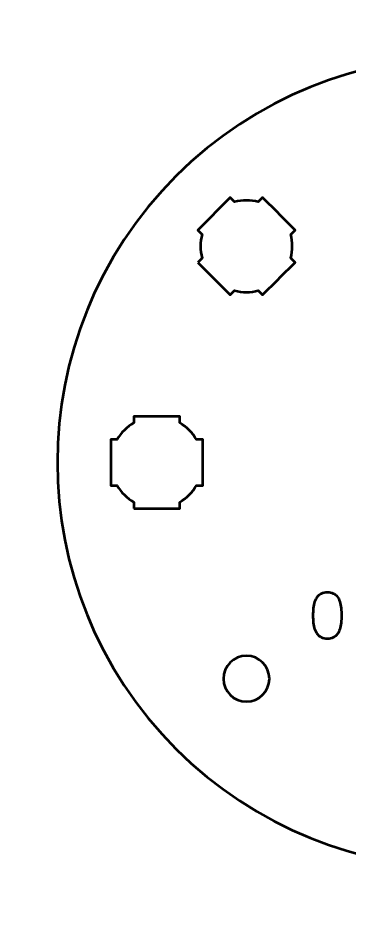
# Model space of a CAD drawing. Header units: centimetres. Extents: x -16.4 to -4.6, y -20.8 to -8.9.
# Drawn here: x -16.41 to -14.24, y -14.76 to -8.94 of the extents above; entities that cross this region are included whole.
import ezdxf

# ---------------------------------------------------------------- set-up
doc = ezdxf.new("R2010")
doc.units = ezdxf.units.CM
doc.header["$MEASUREMENT"] = 0
doc.layers.add('Layer 1', color=7, linetype='Continuous')

msp = doc.modelspace()

# ---------------------------------------------------------------- linework, layer by layer
at = {"layer": 'Layer 1', "lineweight": 53}
for points, knots in [([(-15.37382, -9.97616), (-14.33912, -8.94146), (-12.66088, -8.94146), (-11.62615, -9.97619), (-11.62615, -9.97619), (-10.59145, -11.01089), (-10.59145, -12.68913), (-11.62615, -13.72383), (-11.62615, -13.72383), (-12.66088, -14.75855), (-14.33912, -14.75855), (-15.37382, -13.72385), (-15.37382, -13.72385), (-16.40855, -12.68913), (-16.40855, -11.01089), (-15.37382, -9.97616)], [0, 0, 0, 0, 0.25, 0.25, 0.25, 0.25, 0.5, 0.5, 0.5, 0.5, 0.75, 0.75, 0.75, 0.75, 1, 1, 1, 1]), ([(-15.23245, -10.54182), (-15.23245, -10.54182), (-15.20403, -10.51339), (-15.20403, -10.51339), (-15.20403, -10.51339), (-15.2176, -10.46259), (-15.21758, -10.40893), (-15.20401, -10.35813), (-15.20401, -10.35813), (-15.20401, -10.35813), (-15.23245, -10.32969), (-15.23245, -10.32969), (-15.23245, -10.32969), (-15.23245, -10.32969), (-15.02032, -10.11756), (-15.02032, -10.11756), (-15.02032, -10.11756), (-15.02032, -10.11756), (-14.9919, -10.14597), (-14.9919, -10.14597), (-14.9919, -10.14597), (-14.94109, -10.1324), (-14.88739, -10.13237), (-14.83656, -10.14593), (-14.83656, -10.14593), (-14.83656, -10.14593), (-14.80819, -10.11756), (-14.80819, -10.11756), (-14.80819, -10.11756), (-14.80819, -10.11756), (-14.70536, -10.22038), (-14.70536, -10.22038), (-14.70536, -10.22038), (-14.70536, -10.22038), (-14.70203, -10.22363), (-14.70203, -10.22363), (-14.70203, -10.22363), (-14.70203, -10.22363), (-14.69879, -10.22695), (-14.69879, -10.22695), (-14.69879, -10.22695), (-14.69879, -10.22695), (-14.59606, -10.32969), (-14.59606, -10.32969), (-14.59606, -10.32969), (-14.59606, -10.32969), (-14.62439, -10.35802), (-14.62439, -10.35802), (-14.62439, -10.35802), (-14.6108, -10.40888), (-14.61079, -10.46262), (-14.62438, -10.51349), (-14.62438, -10.51349), (-14.62438, -10.51349), (-14.59606, -10.54182), (-14.59606, -10.54182), (-14.59606, -10.54182), (-14.59606, -10.54182), (-14.69737, -10.64313), (-14.69737, -10.64313), (-14.69737, -10.64313), (-14.69737, -10.64313), (-14.70203, -10.64791), (-14.70203, -10.64791), (-14.70203, -10.64791), (-14.70203, -10.64791), (-14.70681, -10.65257), (-14.70681, -10.65257), (-14.70681, -10.65257), (-14.70681, -10.65257), (-14.80819, -10.75395), (-14.80819, -10.75395), (-14.80819, -10.75395), (-14.80819, -10.75395), (-14.83654, -10.7256), (-14.83654, -10.7256), (-14.83654, -10.7256), (-14.88739, -10.73916), (-14.9411, -10.73915), (-14.99193, -10.72556), (-14.99193, -10.72556), (-14.99193, -10.72556), (-15.02032, -10.75395), (-15.02032, -10.75395), (-15.02032, -10.75395), (-15.02032, -10.75395), (-15.23245, -10.54182), (-15.23245, -10.54182)], [0, 0, 0, 0, 0.0454545, 0.0454545, 0.0454545, 0.0454545, 0.0909091, 0.0909091, 0.0909091, 0.0909091, 0.1363636, 0.1363636, 0.1363636, 0.1363636, 0.1818182, 0.1818182, 0.1818182, 0.1818182, 0.2272727, 0.2272727, 0.2272727, 0.2272727, 0.2727273, 0.2727273, 0.2727273, 0.2727273, 0.3181818, 0.3181818, 0.3181818, 0.3181818, 0.3636364, 0.3636364, 0.3636364, 0.3636364, 0.4090909, 0.4090909, 0.4090909, 0.4090909, 0.4545455, 0.4545455, 0.4545455, 0.4545455, 0.5, 0.5, 0.5, 0.5, 0.5454545, 0.5454545, 0.5454545, 0.5454545, 0.5909091, 0.5909091, 0.5909091, 0.5909091, 0.6363636, 0.6363636, 0.6363636, 0.6363636, 0.6818182, 0.6818182, 0.6818182, 0.6818182, 0.7272727, 0.7272727, 0.7272727, 0.7272727, 0.7727273, 0.7727273, 0.7727273, 0.7727273, 0.8181818, 0.8181818, 0.8181818, 0.8181818, 0.8636364, 0.8636364, 0.8636364, 0.8636364, 0.9090909, 0.9090909, 0.9090909, 0.9090909, 0.9545455, 0.9545455, 0.9545455, 0.9545455, 1, 1, 1, 1]), ([(-15.65004, -12.14997), (-15.65004, -12.14997), (-15.65004, -12.10977), (-15.65004, -12.10977), (-15.65004, -12.10977), (-15.69556, -12.08344), (-15.73349, -12.04548), (-15.75982, -11.99997), (-15.75982, -11.99997), (-15.75982, -11.99997), (-15.80004, -11.99997), (-15.80004, -11.99997), (-15.80004, -11.99997), (-15.80004, -11.99997), (-15.80004, -11.69997), (-15.80004, -11.69997), (-15.80004, -11.69997), (-15.80004, -11.69997), (-15.75985, -11.69997), (-15.75985, -11.69997), (-15.75985, -11.69997), (-15.73352, -11.65444), (-15.69557, -11.61645), (-15.65004, -11.59009), (-15.65004, -11.59009), (-15.65004, -11.59009), (-15.65004, -11.54997), (-15.65004, -11.54997), (-15.65004, -11.54997), (-15.65004, -11.54997), (-15.50462, -11.54997), (-15.50462, -11.54997), (-15.50462, -11.54997), (-15.50462, -11.54997), (-15.49997, -11.54991), (-15.49997, -11.54991), (-15.49997, -11.54991), (-15.49997, -11.54991), (-15.49533, -11.54997), (-15.49533, -11.54997), (-15.49533, -11.54997), (-15.49533, -11.54997), (-15.35004, -11.54997), (-15.35004, -11.54997), (-15.35004, -11.54997), (-15.35004, -11.54997), (-15.35004, -11.59004), (-15.35004, -11.59004), (-15.35004, -11.59004), (-15.30447, -11.61639), (-15.26646, -11.65439), (-15.2401, -11.69997), (-15.2401, -11.69997), (-15.2401, -11.69997), (-15.20004, -11.69997), (-15.20004, -11.69997), (-15.20004, -11.69997), (-15.20004, -11.69997), (-15.20004, -11.84325), (-15.20004, -11.84325), (-15.20004, -11.84325), (-15.20004, -11.84325), (-15.19996, -11.84992), (-15.19996, -11.84992), (-15.19996, -11.84992), (-15.19996, -11.84992), (-15.20004, -11.8566), (-15.20004, -11.8566), (-15.20004, -11.8566), (-15.20004, -11.8566), (-15.20004, -11.99997), (-15.20004, -11.99997), (-15.20004, -11.99997), (-15.20004, -11.99997), (-15.24014, -11.99997), (-15.24014, -11.99997), (-15.24014, -11.99997), (-15.2665, -12.04551), (-15.30449, -12.08349), (-15.35004, -12.10982), (-15.35004, -12.10982), (-15.35004, -12.10982), (-15.35004, -12.14997), (-15.35004, -12.14997), (-15.35004, -12.14997), (-15.35004, -12.14997), (-15.65004, -12.14997), (-15.65004, -12.14997)], [0, 0, 0, 0, 0.0454545, 0.0454545, 0.0454545, 0.0454545, 0.0909091, 0.0909091, 0.0909091, 0.0909091, 0.1363636, 0.1363636, 0.1363636, 0.1363636, 0.1818182, 0.1818182, 0.1818182, 0.1818182, 0.2272727, 0.2272727, 0.2272727, 0.2272727, 0.2727273, 0.2727273, 0.2727273, 0.2727273, 0.3181818, 0.3181818, 0.3181818, 0.3181818, 0.3636364, 0.3636364, 0.3636364, 0.3636364, 0.4090909, 0.4090909, 0.4090909, 0.4090909, 0.4545455, 0.4545455, 0.4545455, 0.4545455, 0.5, 0.5, 0.5, 0.5, 0.5454545, 0.5454545, 0.5454545, 0.5454545, 0.5909091, 0.5909091, 0.5909091, 0.5909091, 0.6363636, 0.6363636, 0.6363636, 0.6363636, 0.6818182, 0.6818182, 0.6818182, 0.6818182, 0.7272727, 0.7272727, 0.7272727, 0.7272727, 0.7727273, 0.7727273, 0.7727273, 0.7727273, 0.8181818, 0.8181818, 0.8181818, 0.8181818, 0.8636364, 0.8636364, 0.8636364, 0.8636364, 0.9090909, 0.9090909, 0.9090909, 0.9090909, 0.9545455, 0.9545455, 0.9545455, 0.9545455, 1, 1, 1, 1]), ([(-14.91423, -13.1142), (-14.8314, -13.1142), (-14.76423, -13.18137), (-14.76423, -13.2642), (-14.76423, -13.2642), (-14.76423, -13.34703), (-14.8314, -13.4142), (-14.91423, -13.4142), (-14.91423, -13.4142), (-14.99706, -13.4142), (-15.06423, -13.34703), (-15.06423, -13.2642), (-15.06423, -13.2642), (-15.06423, -13.18137), (-14.99706, -13.1142), (-14.91423, -13.1142)], [0, 0, 0, 0, 0.25, 0.25, 0.25, 0.25, 0.5, 0.5, 0.5, 0.5, 0.75, 0.75, 0.75, 0.75, 1, 1, 1, 1])]:
    msp.add_open_spline(points, degree=3, knots=knots, dxfattribs=at)
at = {"layer": 'Layer 1', "color": 5, "lineweight": 53}
msp.add_open_spline([(-14.38476, -13.00277), (-14.36995, -13.0027), (-14.35718, -13.00009), (-14.34652, -12.99501), (-14.34652, -12.99501), (-14.33594, -12.98993), (-14.32712, -12.98266), (-14.32007, -12.97342), (-14.32007, -12.97342), (-14.31308, -12.96411), (-14.30758, -12.9531), (-14.30349, -12.9404), (-14.30349, -12.9404), (-14.29946, -12.9277), (-14.29657, -12.9138), (-14.29495, -12.89856), (-14.29495, -12.89856), (-14.29325, -12.88332), (-14.29241, -12.8673), (-14.29248, -12.85037), (-14.29248, -12.85037), (-14.29241, -12.83351), (-14.29325, -12.81749), (-14.29495, -12.80232), (-14.29495, -12.80232), (-14.29657, -12.78715), (-14.29946, -12.77318), (-14.30349, -12.76048), (-14.30349, -12.76048), (-14.30758, -12.74785), (-14.31308, -12.73685), (-14.32007, -12.72746), (-14.32007, -12.72746), (-14.32712, -12.71815), (-14.33594, -12.71088), (-14.34652, -12.7058), (-14.34652, -12.7058), (-14.35718, -12.70065), (-14.36995, -12.69804), (-14.38476, -12.69797), (-14.38476, -12.69797), (-14.39958, -12.69804), (-14.41235, -12.70065), (-14.42301, -12.7058), (-14.42301, -12.7058), (-14.43359, -12.71088), (-14.44241, -12.71815), (-14.44946, -12.72746), (-14.44946, -12.72746), (-14.45645, -12.73685), (-14.46195, -12.74785), (-14.46604, -12.76048), (-14.46604, -12.76048), (-14.47007, -12.77318), (-14.47296, -12.78715), (-14.47458, -12.80232), (-14.47458, -12.80232), (-14.47627, -12.81749), (-14.47712, -12.83351), (-14.47705, -12.85037), (-14.47705, -12.85037), (-14.47712, -12.8673), (-14.47627, -12.88332), (-14.47458, -12.89856), (-14.47458, -12.89856), (-14.47296, -12.9138), (-14.47007, -12.9277), (-14.46604, -12.9404), (-14.46604, -12.9404), (-14.46195, -12.9531), (-14.45645, -12.96411), (-14.44946, -12.97342), (-14.44946, -12.97342), (-14.44241, -12.98266), (-14.43359, -12.98993), (-14.42301, -12.99501), (-14.42301, -12.99501), (-14.41235, -13.00009), (-14.39958, -13.0027), (-14.38476, -13.00277)], degree=3, knots=[0, 0, 0, 0, 0.05, 0.05, 0.05, 0.05, 0.1, 0.1, 0.1, 0.1, 0.15, 0.15, 0.15, 0.15, 0.2, 0.2, 0.2, 0.2, 0.25, 0.25, 0.25, 0.25, 0.3, 0.3, 0.3, 0.3, 0.35, 0.35, 0.35, 0.35, 0.4, 0.4, 0.4, 0.4, 0.45, 0.45, 0.45, 0.45, 0.5, 0.5, 0.5, 0.5, 0.55, 0.55, 0.55, 0.55, 0.6, 0.6, 0.6, 0.6, 0.65, 0.65, 0.65, 0.65, 0.7, 0.7, 0.7, 0.7, 0.75, 0.75, 0.75, 0.75, 0.8, 0.8, 0.8, 0.8, 0.85, 0.85, 0.85, 0.85, 0.9, 0.9, 0.9, 0.9, 0.95, 0.95, 0.95, 0.95, 1, 1, 1, 1], dxfattribs=at)
msp.add_open_spline([(-14.38476, -13.00277), (-14.36995, -13.0027), (-14.35718, -13.00009), (-14.34652, -12.99501), (-14.34652, -12.99501), (-14.33594, -12.98993), (-14.32712, -12.98266), (-14.32007, -12.97342), (-14.32007, -12.97342), (-14.31308, -12.96411), (-14.30758, -12.9531), (-14.30349, -12.9404), (-14.30349, -12.9404), (-14.29946, -12.9277), (-14.29657, -12.9138), (-14.29495, -12.89856), (-14.29495, -12.89856), (-14.29325, -12.88332), (-14.29241, -12.8673), (-14.29248, -12.85037), (-14.29248, -12.85037), (-14.29241, -12.83351), (-14.29325, -12.81749), (-14.29495, -12.80232), (-14.29495, -12.80232), (-14.29657, -12.78715), (-14.29946, -12.77318), (-14.30349, -12.76048), (-14.30349, -12.76048), (-14.30758, -12.74785), (-14.31308, -12.73685), (-14.32007, -12.72746), (-14.32007, -12.72746), (-14.32712, -12.71815), (-14.33594, -12.71088), (-14.34652, -12.7058), (-14.34652, -12.7058), (-14.35718, -12.70065), (-14.36995, -12.69804), (-14.38476, -12.69797), (-14.38476, -12.69797), (-14.39958, -12.69804), (-14.41235, -12.70065), (-14.42301, -12.7058), (-14.42301, -12.7058), (-14.43359, -12.71088), (-14.44241, -12.71815), (-14.44946, -12.72746), (-14.44946, -12.72746), (-14.45645, -12.73685), (-14.46195, -12.74785), (-14.46604, -12.76048), (-14.46604, -12.76048), (-14.47007, -12.77318), (-14.47296, -12.78715), (-14.47458, -12.80232), (-14.47458, -12.80232), (-14.47627, -12.81749), (-14.47712, -12.83351), (-14.47705, -12.85037), (-14.47705, -12.85037), (-14.47712, -12.8673), (-14.47627, -12.88332), (-14.47458, -12.89856), (-14.47458, -12.89856), (-14.47296, -12.9138), (-14.47007, -12.9277), (-14.46604, -12.9404), (-14.46604, -12.9404), (-14.46195, -12.9531), (-14.45645, -12.96411), (-14.44946, -12.97342), (-14.44946, -12.97342), (-14.44241, -12.98266), (-14.43359, -12.98993), (-14.42301, -12.99501), (-14.42301, -12.99501), (-14.41235, -13.00009), (-14.39958, -13.0027), (-14.38476, -13.00277)], degree=3, knots=[0, 0, 0, 0, 0.05, 0.05, 0.05, 0.05, 0.1, 0.1, 0.1, 0.1, 0.15, 0.15, 0.15, 0.15, 0.2, 0.2, 0.2, 0.2, 0.25, 0.25, 0.25, 0.25, 0.3, 0.3, 0.3, 0.3, 0.35, 0.35, 0.35, 0.35, 0.4, 0.4, 0.4, 0.4, 0.45, 0.45, 0.45, 0.45, 0.5, 0.5, 0.5, 0.5, 0.55, 0.55, 0.55, 0.55, 0.6, 0.6, 0.6, 0.6, 0.65, 0.65, 0.65, 0.65, 0.7, 0.7, 0.7, 0.7, 0.75, 0.75, 0.75, 0.75, 0.8, 0.8, 0.8, 0.8, 0.85, 0.85, 0.85, 0.85, 0.9, 0.9, 0.9, 0.9, 0.95, 0.95, 0.95, 0.95, 1, 1, 1, 1], dxfattribs=at)

doc.saveas('drawing.dxf')
